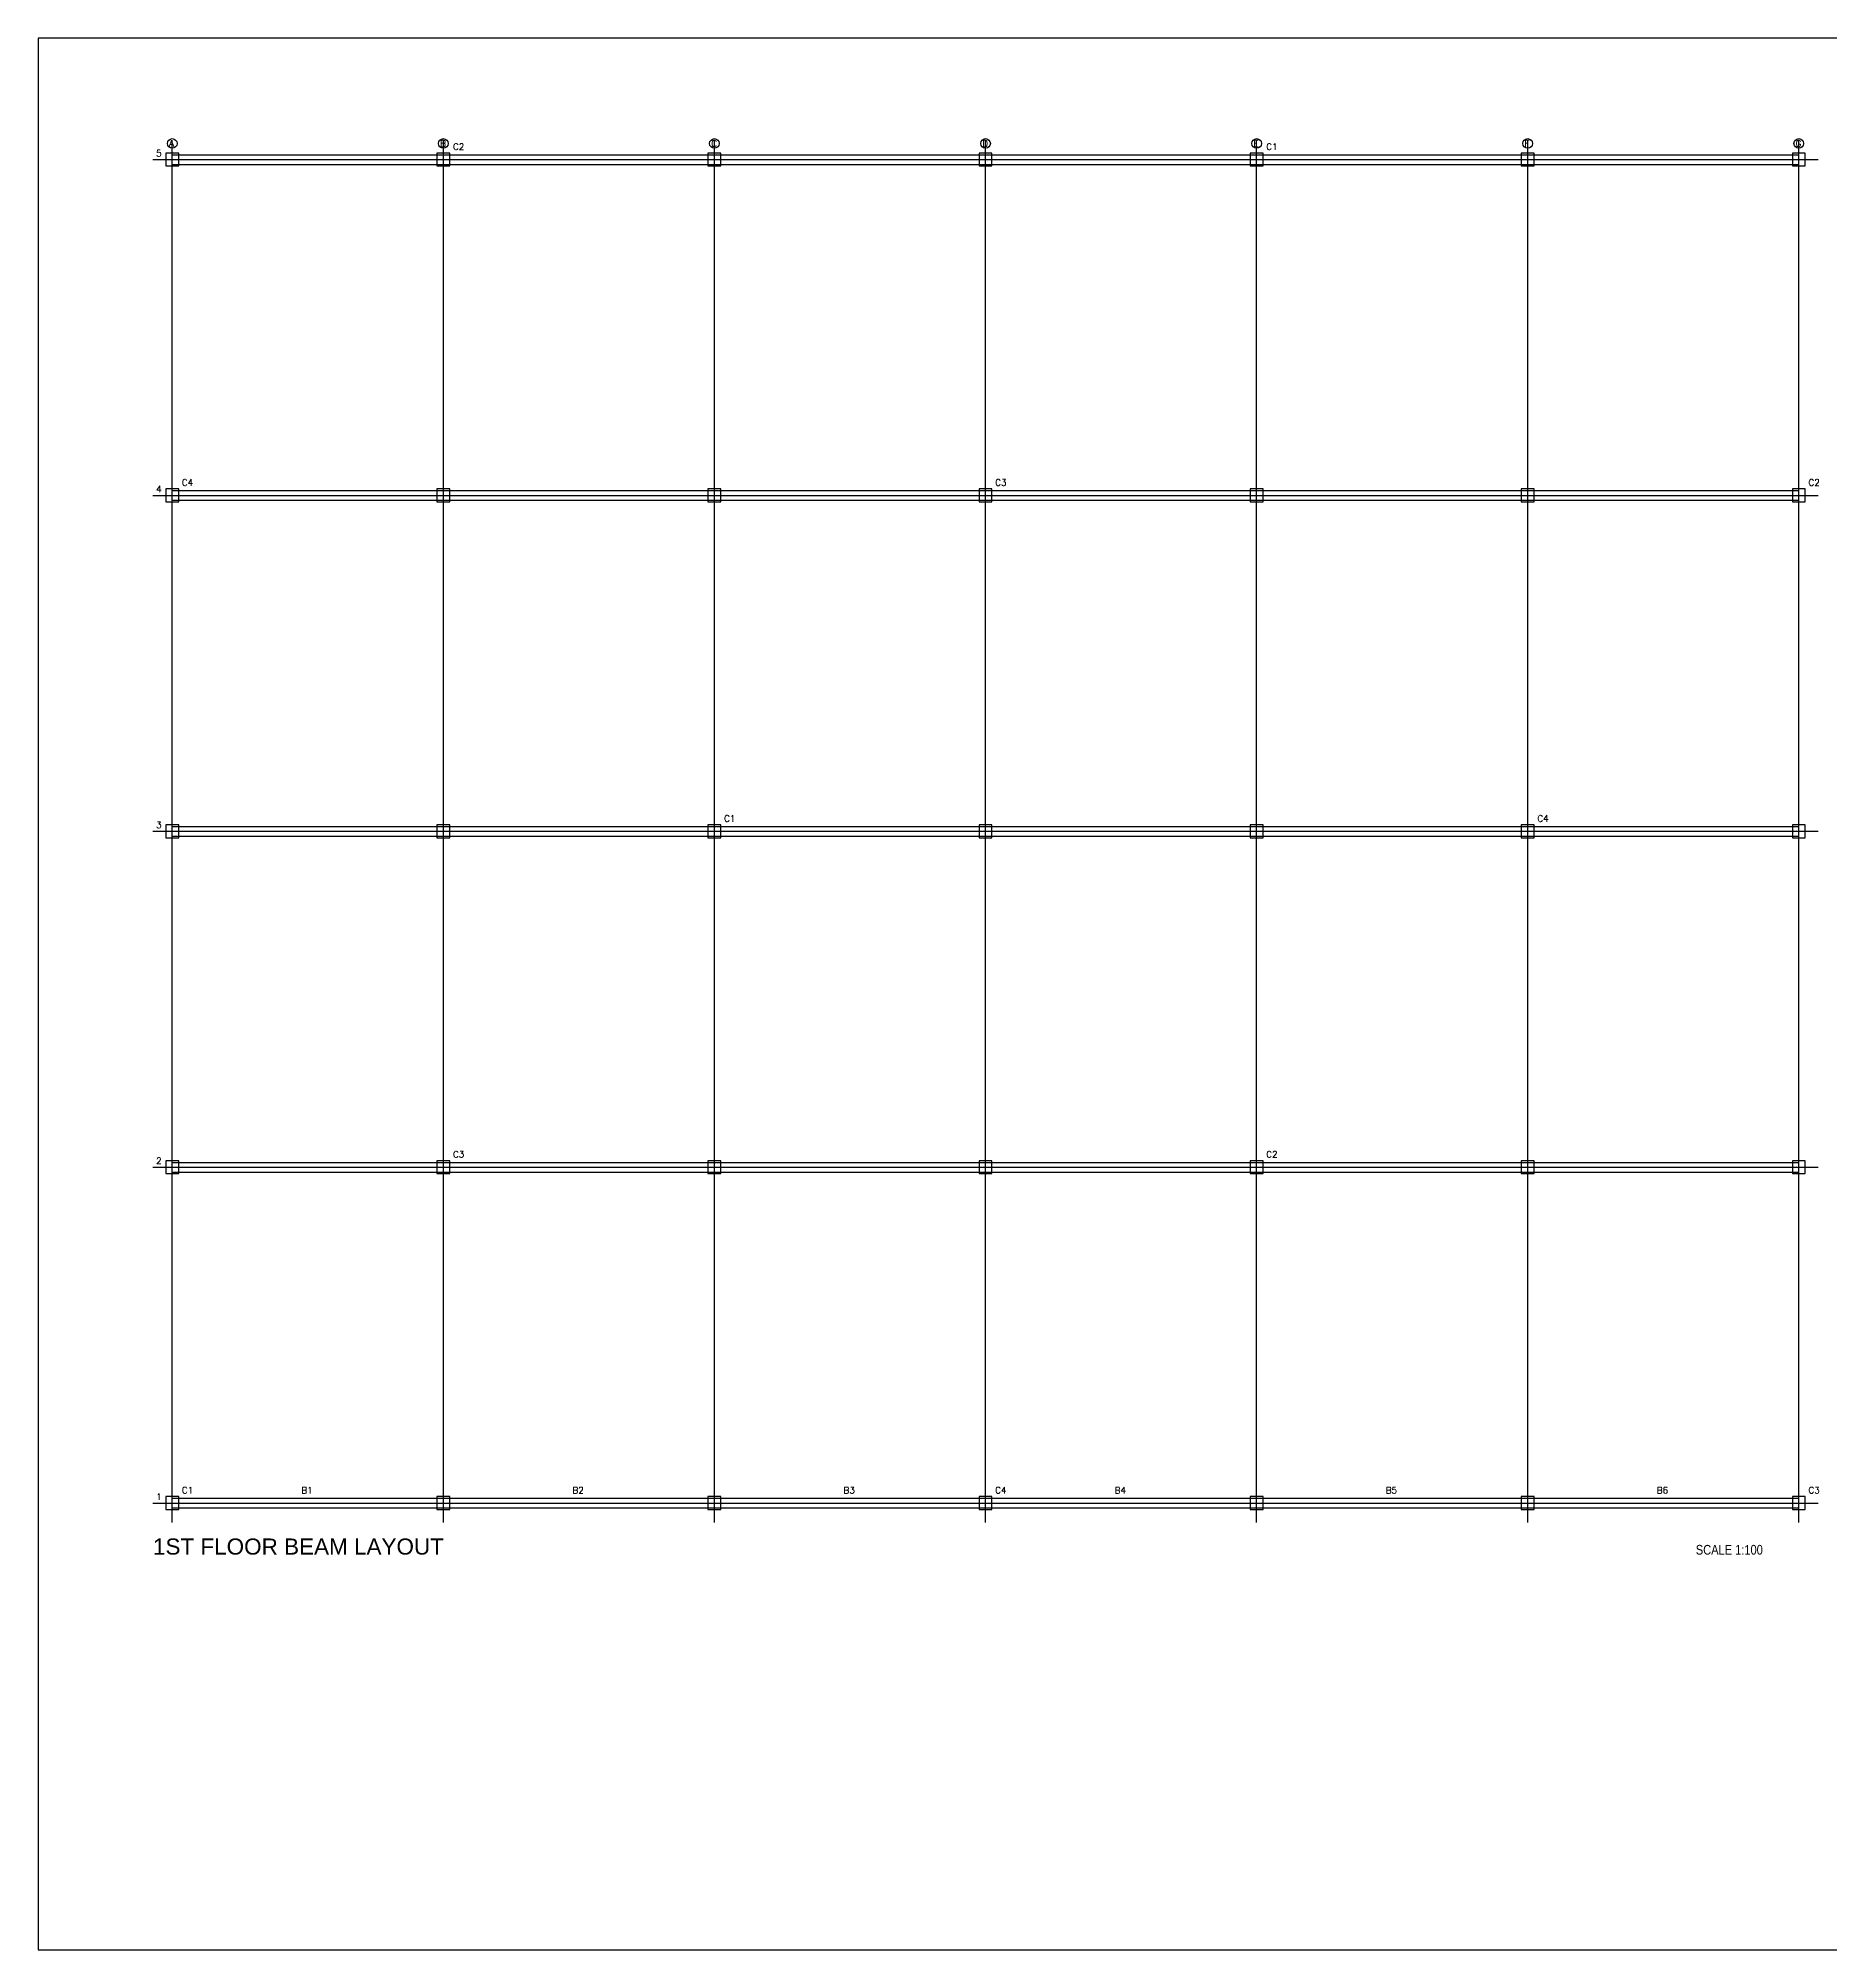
# Model space of a CAD drawing. Header units: millimetres. Extents: x 0 to 12841, y 0 to 594.
# Drawn here: x 4000 to 4557, y 0 to 594 of the extents above; entities that cross this region are included whole.
import ezdxf

# ---------------------------------------------------------------- set-up
doc = ezdxf.new("R2010")
doc.units = ezdxf.units.MM
for name, color, linetype in [('BEAM', 7, 'Continuous'), ('COLUMN', 7, 'Continuous'), ('FRAME', 7, 'Continuous'), ('GRID', 7, 'Continuous'), ('TITLES', 7, 'Continuous')]:
    doc.layers.add(name, color=color, linetype=linetype)
doc.styles.add('Arial', font='arial.ttf')
doc.styles.add('ROMANS', font='romans.shx')
doc.styles.add('SWISSC', font='swissc.ttf')

msp = doc.modelspace()

# ---------------------------------------------------------------- linework, layer by layer
at = {"layer": 'BEAM'}
for p, q in [((4041.64, 557.8), (4113.84, 557.8)), ((4041.64, 554.8), (4113.84, 554.8)), ((4113.84, 557.8), (4186.05, 557.8)), ((4113.84, 554.8), (4186.05, 554.8)), ((4186.05, 557.8), (4258.25, 557.8)), ((4186.05, 554.8), (4258.25, 554.8)), ((4258.25, 557.8), (4330.45, 557.8)), ((4258.25, 554.8), (4330.45, 554.8)), ((4330.45, 557.8), (4402.65, 557.8)), ((4330.45, 554.8), (4402.65, 554.8)), ((4402.65, 557.8), (4474.86, 557.8)), ((4402.65, 554.8), (4474.86, 554.8)), ((4474.86, 557.8), (4547.06, 557.8)), ((4474.86, 554.8), (4547.06, 554.8)), ((4041.64, 453.43), (4113.84, 453.43)), ((4113.84, 453.43), (4186.05, 453.43)), ((4186.05, 453.43), (4258.25, 453.43)), ((4258.25, 453.43), (4330.45, 453.43)), ((4330.45, 453.43), (4402.65, 453.43)), ((4402.65, 453.43), (4474.86, 453.43)), ((4474.86, 453.43), (4547.06, 453.43)), ((4041.64, 450.43), (4113.84, 450.43)), ((4113.84, 450.43), (4186.05, 450.43)), ((4186.05, 450.43), (4258.25, 450.43)), ((4258.25, 450.43), (4330.45, 450.43)), ((4330.45, 450.43), (4402.65, 450.43)), ((4402.65, 450.43), (4474.86, 450.43)), ((4474.86, 450.43), (4547.06, 450.43)), ((4041.64, 349.05), (4113.84, 349.05)), ((4041.64, 346.05), (4113.84, 346.05)), ((4113.84, 349.05), (4186.05, 349.05)), ((4113.84, 346.05), (4186.05, 346.05)), ((4186.05, 349.05), (4258.25, 349.05)), ((4186.05, 346.05), (4258.25, 346.05)), ((4258.25, 349.05), (4330.45, 349.05)), ((4258.25, 346.05), (4330.45, 346.05)), ((4330.45, 349.05), (4402.65, 349.05)), ((4330.45, 346.05), (4402.65, 346.05)), ((4402.65, 349.05), (4474.86, 349.05)), ((4402.65, 346.05), (4474.86, 346.05)), ((4474.86, 349.05), (4547.06, 349.05)), ((4474.86, 346.05), (4547.06, 346.05)), ((4041.64, 244.68), (4113.84, 244.68)), ((4113.84, 244.68), (4186.05, 244.68)), ((4186.05, 244.68), (4258.25, 244.68)), ((4258.25, 244.68), (4330.45, 244.68)), ((4330.45, 244.68), (4402.65, 244.68)), ((4402.65, 244.68), (4474.86, 244.68)), ((4474.86, 244.68), (4547.06, 244.68)), ((4041.64, 241.68), (4113.84, 241.68)), ((4113.84, 241.68), (4186.05, 241.68)), ((4186.05, 241.68), (4258.25, 241.68)), ((4258.25, 241.68), (4330.45, 241.68)), ((4330.45, 241.68), (4402.65, 241.68)), ((4402.65, 241.68), (4474.86, 241.68)), ((4474.86, 241.68), (4547.06, 241.68)), ((4041.64, 140.3), (4113.84, 140.3)), ((4041.64, 137.3), (4113.84, 137.3)), ((4113.84, 140.3), (4186.05, 140.3)), ((4113.84, 137.3), (4186.05, 137.3)), ((4186.05, 140.3), (4258.25, 140.3)), ((4186.05, 137.3), (4258.25, 137.3)), ((4258.25, 140.3), (4330.45, 140.3)), ((4258.25, 137.3), (4330.45, 137.3)), ((4330.45, 140.3), (4402.65, 140.3)), ((4330.45, 137.3), (4402.65, 137.3)), ((4402.65, 140.3), (4474.86, 140.3)), ((4402.65, 137.3), (4474.86, 137.3)), ((4474.86, 140.3), (4547.06, 140.3)), ((4474.86, 137.3), (4547.06, 137.3))]:
    msp.add_line(p, q, dxfattribs=at)
at = {"layer": 'COLUMN'}
for points in [[(4039.64, 554.3), (4043.64, 554.3), (4043.64, 558.3), (4039.64, 558.3)], [(4123.88, 554.3), (4127.88, 554.3), (4127.88, 558.3), (4123.88, 558.3)], [(4208.11, 554.3), (4212.11, 554.3), (4212.11, 558.3), (4208.11, 558.3)], [(4292.35, 554.3), (4296.35, 554.3), (4296.35, 558.3), (4292.35, 558.3)], [(4376.59, 554.3), (4380.59, 554.3), (4380.59, 558.3), (4376.59, 558.3)], [(4460.82, 554.3), (4464.82, 554.3), (4464.82, 558.3), (4460.82, 558.3)], [(4545.06, 554.3), (4549.06, 554.3), (4549.06, 558.3), (4545.06, 558.3)], [(4039.64, 449.93), (4043.64, 449.93), (4043.64, 453.93), (4039.64, 453.93)], [(4123.88, 449.93), (4127.88, 449.93), (4127.88, 453.93), (4123.88, 453.93)], [(4208.11, 449.93), (4212.11, 449.93), (4212.11, 453.93), (4208.11, 453.93)], [(4292.35, 449.93), (4296.35, 449.93), (4296.35, 453.93), (4292.35, 453.93)], [(4376.59, 449.93), (4380.59, 449.93), (4380.59, 453.93), (4376.59, 453.93)], [(4460.82, 449.93), (4464.82, 449.93), (4464.82, 453.93), (4460.82, 453.93)], [(4545.06, 449.93), (4549.06, 449.93), (4549.06, 453.93), (4545.06, 453.93)], [(4039.64, 345.55), (4043.64, 345.55), (4043.64, 349.55), (4039.64, 349.55)], [(4123.88, 345.55), (4127.88, 345.55), (4127.88, 349.55), (4123.88, 349.55)], [(4208.11, 345.55), (4212.11, 345.55), (4212.11, 349.55), (4208.11, 349.55)], [(4292.35, 345.55), (4296.35, 345.55), (4296.35, 349.55), (4292.35, 349.55)], [(4376.59, 345.55), (4380.59, 345.55), (4380.59, 349.55), (4376.59, 349.55)], [(4460.82, 345.55), (4464.82, 345.55), (4464.82, 349.55), (4460.82, 349.55)], [(4545.06, 345.55), (4549.06, 345.55), (4549.06, 349.55), (4545.06, 349.55)], [(4039.64, 241.18), (4043.64, 241.18), (4043.64, 245.18), (4039.64, 245.18)], [(4123.88, 241.18), (4127.88, 241.18), (4127.88, 245.18), (4123.88, 245.18)], [(4208.11, 241.18), (4212.11, 241.18), (4212.11, 245.18), (4208.11, 245.18)], [(4292.35, 241.18), (4296.35, 241.18), (4296.35, 245.18), (4292.35, 245.18)], [(4376.59, 241.18), (4380.59, 241.18), (4380.59, 245.18), (4376.59, 245.18)], [(4460.82, 241.18), (4464.82, 241.18), (4464.82, 245.18), (4460.82, 245.18)], [(4545.06, 241.18), (4549.06, 241.18), (4549.06, 245.18), (4545.06, 245.18)], [(4039.64, 136.8), (4043.64, 136.8), (4043.64, 140.8), (4039.64, 140.8)], [(4123.88, 136.8), (4127.88, 136.8), (4127.88, 140.8), (4123.88, 140.8)], [(4208.11, 136.8), (4212.11, 136.8), (4212.11, 140.8), (4208.11, 140.8)], [(4292.35, 136.8), (4296.35, 136.8), (4296.35, 140.8), (4292.35, 140.8)], [(4376.59, 136.8), (4380.59, 136.8), (4380.59, 140.8), (4376.59, 140.8)], [(4460.82, 136.8), (4464.82, 136.8), (4464.82, 140.8), (4460.82, 140.8)], [(4545.06, 136.8), (4549.06, 136.8), (4549.06, 140.8), (4545.06, 140.8)]]:
    msp.add_lwpolyline(points, close=True, dxfattribs=at)
at = {"layer": 'FRAME'}
msp.add_lwpolyline([(4000, 0), (4841, 0), (4841, 594), (4000, 594)], close=True, dxfattribs=at)
at = {"layer": 'GRID'}
for p, q in [((4041.64, 490.72), (4041.64, 562.3)), ((4125.88, 490.72), (4125.88, 562.3)), ((4210.11, 490.72), (4210.11, 562.3)), ((4294.35, 490.72), (4294.35, 562.3)), ((4378.59, 490.72), (4378.59, 562.3)), ((4462.82, 490.72), (4462.82, 562.3)), ((4547.06, 490.72), (4547.06, 562.3)), ((4035.64, 556.3), (4109.56, 556.3)), ((4109.56, 556.3), (4183.47, 556.3)), ((4183.47, 556.3), (4257.39, 556.3)), ((4257.39, 556.3), (4331.31, 556.3)), ((4331.31, 556.3), (4405.23, 556.3)), ((4405.23, 556.3), (4479.14, 556.3)), ((4479.14, 556.3), (4553.06, 556.3)), ((4041.64, 419.13), (4041.64, 490.72)), ((4125.88, 419.13), (4125.88, 490.72)), ((4210.11, 419.13), (4210.11, 490.72)), ((4294.35, 419.13), (4294.35, 490.72)), ((4378.59, 419.13), (4378.59, 490.72)), ((4462.82, 419.13), (4462.82, 490.72)), ((4547.06, 419.13), (4547.06, 490.72)), ((4035.64, 451.93), (4109.56, 451.93)), ((4109.56, 451.93), (4183.47, 451.93)), ((4183.47, 451.93), (4257.39, 451.93)), ((4257.39, 451.93), (4331.31, 451.93)), ((4331.31, 451.93), (4405.23, 451.93)), ((4405.23, 451.93), (4479.14, 451.93)), ((4479.14, 451.93), (4553.06, 451.93)), ((4041.64, 347.55), (4041.64, 419.13)), ((4125.88, 347.55), (4125.88, 419.13)), ((4210.11, 347.55), (4210.11, 419.13)), ((4294.35, 347.55), (4294.35, 419.13)), ((4378.59, 347.55), (4378.59, 419.13)), ((4462.82, 347.55), (4462.82, 419.13)), ((4547.06, 347.55), (4547.06, 419.13)), ((4035.64, 347.55), (4109.56, 347.55)), ((4041.64, 275.97), (4041.64, 347.55)), ((4109.56, 347.55), (4183.47, 347.55)), ((4125.88, 275.97), (4125.88, 347.55)), ((4183.47, 347.55), (4257.39, 347.55)), ((4210.11, 275.97), (4210.11, 347.55)), ((4257.39, 347.55), (4331.31, 347.55)), ((4294.35, 275.97), (4294.35, 347.55)), ((4331.31, 347.55), (4405.23, 347.55)), ((4378.59, 275.97), (4378.59, 347.55)), ((4405.23, 347.55), (4479.14, 347.55)), ((4462.82, 275.97), (4462.82, 347.55)), ((4479.14, 347.55), (4553.06, 347.55)), ((4547.06, 275.97), (4547.06, 347.55)), ((4041.64, 204.38), (4041.64, 275.97)), ((4125.88, 204.38), (4125.88, 275.97)), ((4210.11, 204.38), (4210.11, 275.97)), ((4294.35, 204.38), (4294.35, 275.97)), ((4378.59, 204.38), (4378.59, 275.97)), ((4462.82, 204.38), (4462.82, 275.97)), ((4547.06, 204.38), (4547.06, 275.97)), ((4035.64, 243.18), (4109.56, 243.18)), ((4109.56, 243.18), (4183.47, 243.18)), ((4183.47, 243.18), (4257.39, 243.18)), ((4257.39, 243.18), (4331.31, 243.18)), ((4331.31, 243.18), (4405.23, 243.18)), ((4405.23, 243.18), (4479.14, 243.18)), ((4479.14, 243.18), (4553.06, 243.18)), ((4041.64, 132.8), (4041.64, 204.38)), ((4125.88, 132.8), (4125.88, 204.38)), ((4210.11, 132.8), (4210.11, 204.38)), ((4294.35, 132.8), (4294.35, 204.38)), ((4378.59, 132.8), (4378.59, 204.38)), ((4462.82, 132.8), (4462.82, 204.38)), ((4547.06, 132.8), (4547.06, 204.38)), ((4035.64, 138.8), (4109.56, 138.8)), ((4109.56, 138.8), (4183.47, 138.8)), ((4183.47, 138.8), (4257.39, 138.8)), ((4257.39, 138.8), (4331.31, 138.8)), ((4331.31, 138.8), (4405.23, 138.8)), ((4405.23, 138.8), (4479.14, 138.8)), ((4479.14, 138.8), (4553.06, 138.8))]:
    msp.add_line(p, q, dxfattribs=at)
for centre in [(4041.64, 561.3), (4125.88, 561.3), (4210.11, 561.3), (4294.35, 561.3), (4378.59, 561.3), (4462.82, 561.3), (4547.06, 561.3)]:
    msp.add_circle(centre, 1.5, dxfattribs=at)

# ---------------------------------------------------------------- texts
at = {"layer": 'BEAM', "style": 'ROMANS'}
for s, p in [('B1', (4081.76, 141.8)), ('B2', (4165.99, 141.8)), ('B3', (4250.23, 141.8)), ('B4', (4334.47, 141.8)), ('B5', (4418.7, 141.8)), ('B6', (4502.94, 141.8))]:
    msp.add_text(s, height=2, dxfattribs=at).set_placement(p)
at = {"layer": 'COLUMN', "style": 'ROMANS'}
for s, p in [('C2', (4128.88, 559.3)), ('C1', (4381.59, 559.3)), ('C4', (4044.64, 454.93)), ('C3', (4297.35, 454.93)), ('C2', (4550.06, 454.93)), ('C1', (4213.11, 350.55)), ('C4', (4465.82, 350.55)), ('C3', (4128.88, 246.18)), ('C2', (4381.59, 246.18)), ('C1', (4044.64, 141.8)), ('C4', (4297.35, 141.8)), ('C3', (4550.06, 141.8))]:
    msp.add_text(s, height=2, dxfattribs=at).set_placement(p)
at = {"layer": 'GRID', "style": 'ROMANS'}
for s, p in [('5', (4036.64, 557.3)), ('A', (4040.64, 560.3)), ('B', (4124.88, 560.3)), ('C', (4209.11, 560.3)), ('D', (4293.35, 560.3)), ('E', (4377.59, 560.3)), ('F', (4461.82, 560.3)), ('G', (4546.06, 560.3)), ('4', (4036.64, 452.93)), ('3', (4036.64, 348.55)), ('2', (4036.64, 244.18)), ('1', (4036.64, 139.8))]:
    msp.add_text(s, height=2, dxfattribs=at).set_placement(p)
at = {"layer": 'TITLES'}
for s, height, style, p in [('1ST FLOOR BEAM LAYOUT', 5, 'Arial', (4035.64, 122.8)), ('SCALE 1:100', 3, 'SWISSC', (4515.06, 122.8))]:
    msp.add_text(s, height=height, dxfattribs=dict(at, style=style)).set_placement(p)

doc.saveas('drawing.dxf')
